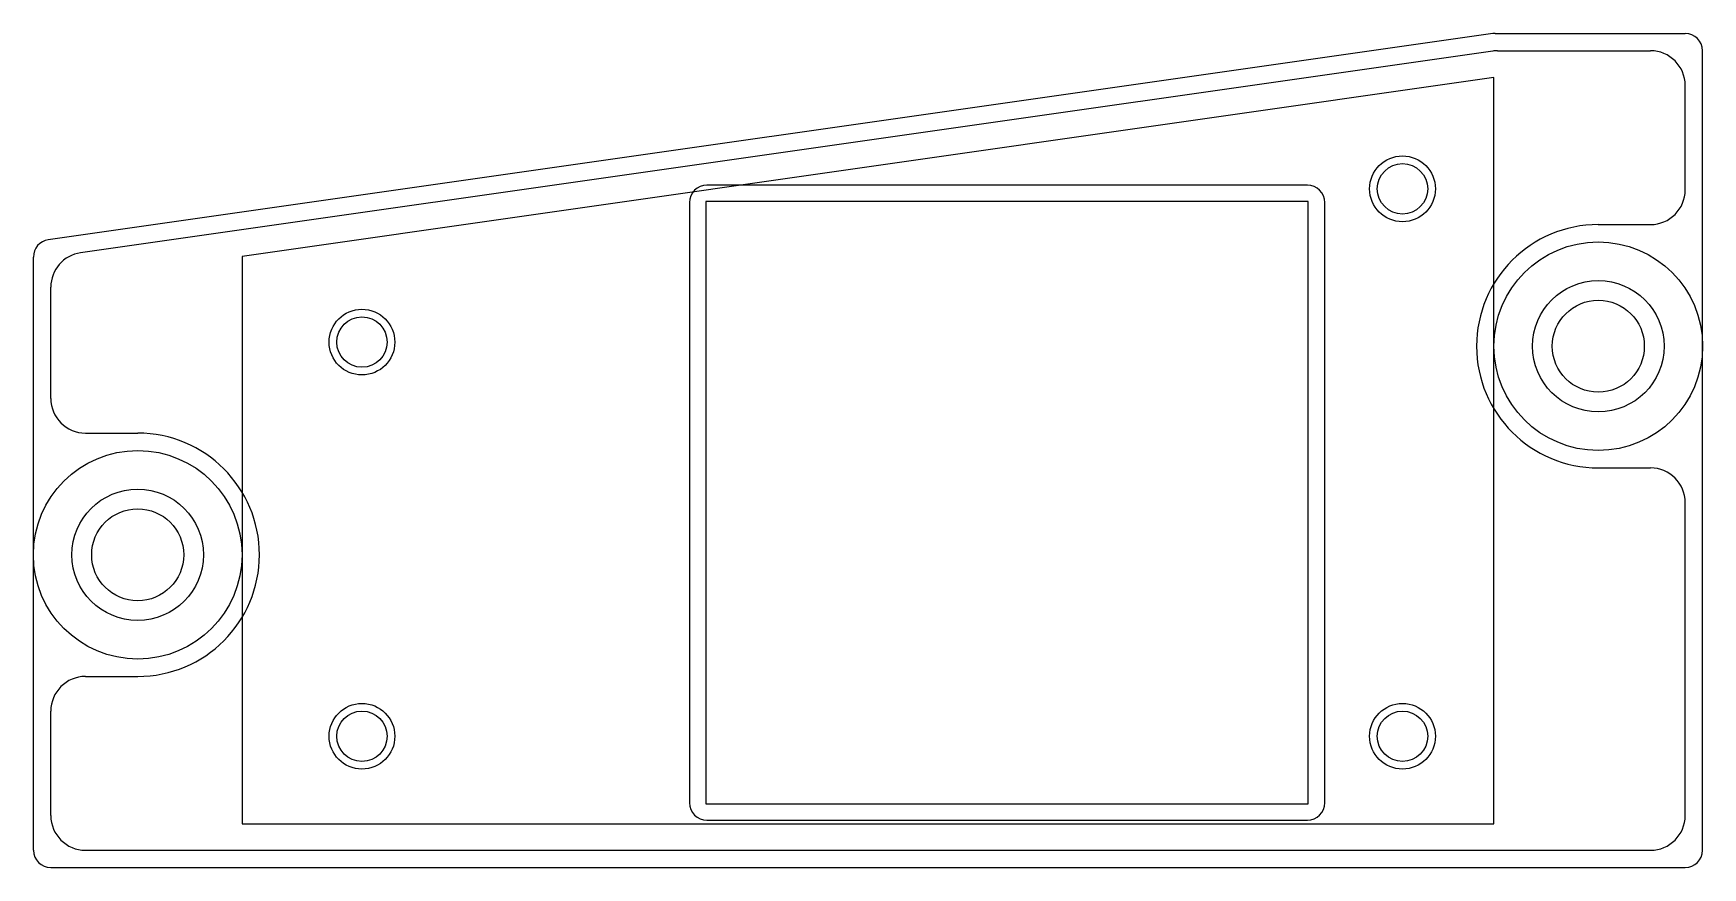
# Model space of a CAD drawing. Header units: millimetres. Extents: x 0 to 76.2, y 0 to 38.1.
import ezdxf

# ---------------------------------------------------------------- set-up
doc = ezdxf.new("R2010")
doc.units = ezdxf.units.MM
for name, color, linetype, lineweight, true_color in [('dzus', 7, 'Continuous', 25, 0x000000), ('fascia_cut', 7, 'Continuous', 25, 0x000000), ('fascia_outline', 7, 'Continuous', 25, 0x000000), ('fasteners_fascia', 7, 'Continuous', 25, 0x000000), ('fasteners_panel', 7, 'Continuous', 25, 0x000000), ('panel', 7, 'Continuous', 25, 0x000000), ('panel_cut', 7, 'Continuous', 25, 0x000000), ('support_cutout', 7, 'Continuous', 25, 0x000000)]:
    doc.layers.add(name, color=color, linetype=linetype, lineweight=lineweight, true_color=true_color)

msp = doc.modelspace()

# ---------------------------------------------------------------- linework, layer by layer
at = {"layer": 'dzus'}
for centre, radius in [((71.438, 23.812), 4.763), ((4.762, 14.287), 4.762)]:
    msp.add_circle(centre, radius, dxfattribs=at)
at = {"layer": 'fascia_cut'}
for p, q in [((58.156, 31.169), (30.744, 31.169)), ((29.95, 30.375), (29.95, 2.962)), ((58.95, 2.962), (58.95, 30.375)), ((30.744, 2.169), (58.156, 2.169))]:
    msp.add_line(p, q, dxfattribs=at)
for centre, start, end in [((30.744, 30.375), 90, 180), ((58.156, 30.375), 0, 90), ((30.744, 2.962), 180, 270), ((58.156, 2.962), 270, 360)]:
    msp.add_arc(centre, 0.794, start, end, dxfattribs=at)
at = {"layer": 'fascia_outline'}
for p, q in [((66.62, 37.29), (2.157, 28.081)), ((66.844, 37.306), (73.819, 37.306)), ((75.406, 30.956), (75.406, 35.719)), ((71.438, 29.369), (73.819, 29.369)), ((0.794, 21.431), (0.794, 26.51)), ((2.381, 19.844), (4.762, 19.844)), ((71.438, 18.256), (73.819, 18.256)), ((75.406, 2.381), (75.406, 16.669)), ((2.381, 8.731), (4.762, 8.731)), ((0.794, 2.381), (0.794, 7.144)), ((2.381, 0.794), (73.819, 0.794))]:
    msp.add_line(p, q, dxfattribs=at)
for centre, radius, start, end in [((66.844, 35.719), 1.587, 90, 98.1301), ((73.819, 35.719), 1.587, 0, 90), ((73.819, 30.956), 1.587, 270, 0), ((71.438, 23.812), 5.556, 90, 270), ((2.381, 26.51), 1.587, 98.1301, 180), ((2.381, 21.431), 1.587, 180, 270), ((4.762, 14.287), 5.556, 270, 90), ((73.819, 16.669), 1.587, 0, 90), ((2.381, 7.144), 1.587, 90, 180), ((2.381, 2.381), 1.587, 180, 270), ((73.819, 2.381), 1.587, 270, 0)]:
    msp.add_arc(centre, radius, start, end, dxfattribs=at)
at = {"layer": 'fasteners_fascia'}
for centre in [(62.5, 31), (15, 24), (15, 6), (62.5, 6)]:
    msp.add_circle(centre, 1.15, dxfattribs=at)
at = {"layer": 'fasteners_panel'}
for centre in [(62.5, 31), (15, 24), (15, 6), (62.5, 6)]:
    msp.add_circle(centre, 1.5, dxfattribs=at)
at = {"layer": 'panel'}
for p, q in [((66.731, 38.1), (75.406, 38.1)), ((66.619, 38.092), (0.681, 28.672)), ((76.2, 0.794), (76.2, 37.306)), ((0, 0.794), (0, 27.887)), ((0.794, 0), (75.406, 0))]:
    msp.add_line(p, q, dxfattribs=at)
for centre in [(71.438, 23.812), (4.762, 14.287)]:
    msp.add_circle(centre, 2.1, dxfattribs=at)
for centre, start, end in [((66.731, 37.306), 90, 98.1301), ((75.406, 37.306), 0, 90), ((66.731, 37.306), 90, 98.1301), ((0.794, 27.887), 98.1301, 180), ((0.794, 0.794), 180, 270), ((75.406, 0.794), 270, 0)]:
    msp.add_arc(centre, 0.794, start, end, dxfattribs=at)
at = {"layer": 'panel_cut', "flags": 128}
msp.add_lwpolyline([(30.7, 2.919), (58.2, 2.919), (58.2, 30.419), (30.7, 30.419)], close=True, dxfattribs=at)
at = {"layer": 'support_cutout'}
for p, q in [((66.675, 36.08), (9.525, 27.915)), ((66.675, 2), (66.675, 36.08)), ((9.525, 27.915), (9.525, 2)), ((9.525, 2), (66.675, 2))]:
    msp.add_line(p, q, dxfattribs=at)
for centre in [(71.438, 23.812), (4.762, 14.287)]:
    msp.add_circle(centre, 3, dxfattribs=at)

doc.saveas('drawing.dxf')
